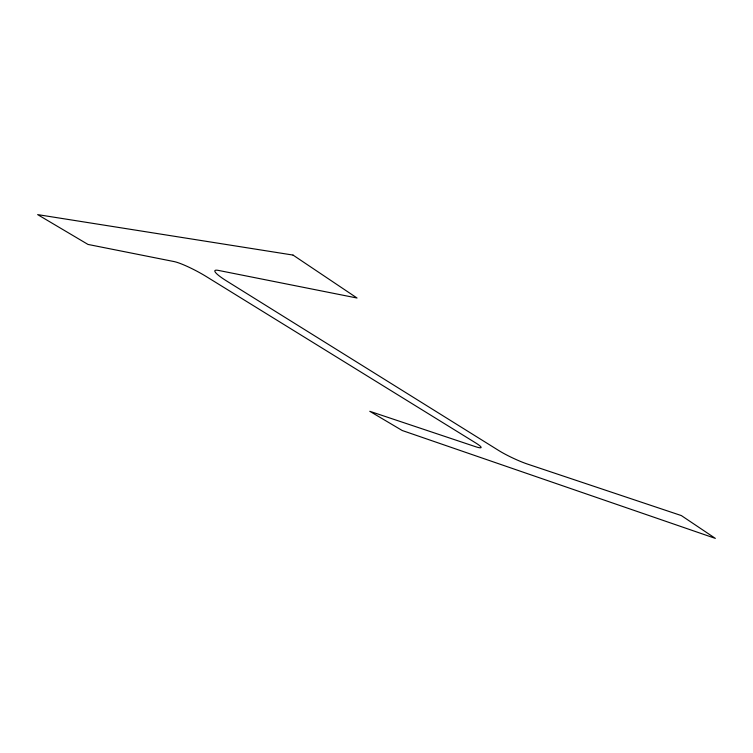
<?xml version="1.0" encoding="UTF-8"?>
<svg xmlns="http://www.w3.org/2000/svg" width="753" height="753" viewBox="0 0 753 753"><rect width="100%" height="100%" fill="white"/><g stroke="black" fill="none" stroke-linecap="round" stroke-linejoin="round"><path stroke-width="1.13" d="M293.021 255.069L37.65 214.614L87.997 244.433L174.065 261.573A26.204 3.614 27.7 0 1 206.378 276.615L475.68 442.924A21.348 2.475 25.6 0 1 475.237 446.595L369.779 411.298L402.224 430.509L715.35 538.386L681.343 515.57L527.439 464.064A22.712 2.748 25.2 0 1 498.797 450.558L226.455 280.878A27.889 4.17 27.5 0 1 218.483 270.421L357.044 298.019L293.021 255.069"/></g></svg>
